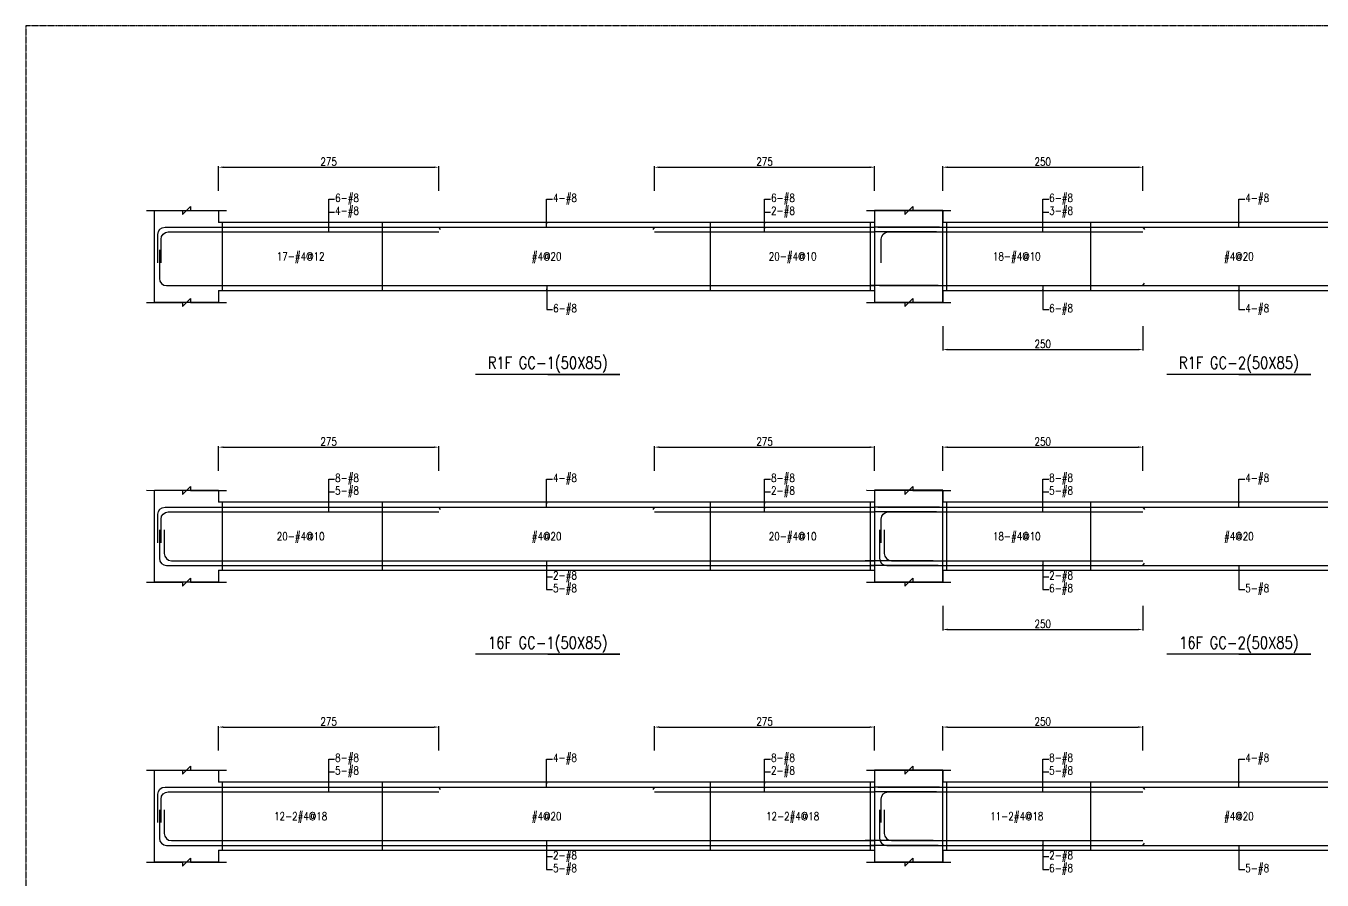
# Model space of a CAD drawing. Header units: millimetres. Extents: x 0 to 84580, y -12276 to 4373.
# Drawn here: x 26145 to 27765, y -5137 to -4069 of the extents above; entities that cross this region are included whole.
import ezdxf
from ezdxf.enums import TextEntityAlignment as Align

# ---------------------------------------------------------------- set-up
doc = ezdxf.new("R2010")
doc.units = ezdxf.units.MM
doc.header["$MEASUREMENT"] = 0
doc.linetypes.add('CENTER', pattern=[2, 1.25, -0.25, 0.25, -0.25])
for name, color, linetype in [('S-DIM', 2, 'Continuous'), ('S-GRID', 1, 'CENTER'), ('S-LEADER', 2, 'Continuous'), ('S-RC', 130, 'Continuous'), ('S-REINF', 6, 'Continuous'), ('S-TEXT', 2, 'Continuous')]:
    doc.layers.add(name, color=color, linetype=linetype)
doc.styles.add('CS4', font='romans.shx', dxfattribs={"width": 0.8, "bigfont": 'lsp.shx'})
doc.styles.get("Standard").update_dxf_attribs({"font": 'arial.ttf'})
doc.dimstyles.new('ISO-25', dxfattribs={"dimtxt": 2.5, "dimasz": 2.5, "dimexe": 1.25, "dimexo": 0.625, "dimtad": 1, "dimtxsty": 'Standard', "dimcen": 2.5, "dimadec": 0, "dimazin": 0, "dimtfac": 1, "dimtmove": 0, "dimatfit": 3, "dimfxl": 0, "dimarcsym": 0})

# ---------------------------------------------------------------- blocks, each defined once
blk = doc.blocks.new('*D1271')
at = {"layer": 'DEFPOINTS', "color": 0, "transparency": 16777216}
for p in [(26660.8, -4945.7), (26385.8, -4975.7), (26660.8, -4975.7)]:
    blk.add_point(p, dxfattribs=at)
at = {"layer": 'S-DIM', "color": 0, "lineweight": -2, "transparency": 16777216}
for p, q in [((26385.8, -4975.1), (26385.8, -4944.4)), ((26391.8, -4945.7), (26654.8, -4945.7)), ((26660.8, -4975.1), (26660.8, -4944.4))]:
    blk.add_line(p, q, dxfattribs=at)
at = {"layer": 'S-DIM', "color": 0, "transparency": 16777216}
for points in [[(26391.8, -4944.7), (26391.8, -4946.7), (26385.8, -4945.7)], [(26654.8, -4944.7), (26654.8, -4946.7), (26660.8, -4945.7)]]:
    blk.add_solid(points, dxfattribs=at)
at = {"layer": 'S-DIM', "color": 0, "transparency": 16777216, "insert": (26523.3, -4938.7), "char_height": 10, "attachment_point": 5, "style": 'CS4'}
blk.add_mtext('275', dxfattribs=at)
blk = doc.blocks.new('*D1272')
at = {"layer": 'DEFPOINTS', "color": 0, "transparency": 16777216}
for p in [(27205.5, -4945.7), (26930.5, -4975.7), (27205.5, -4975.7)]:
    blk.add_point(p, dxfattribs=at)
at = {"layer": 'S-DIM', "color": 0, "lineweight": -2, "transparency": 16777216}
for p, q in [((26930.5, -4975.1), (26930.5, -4944.4)), ((26936.5, -4945.7), (27199.5, -4945.7)), ((27205.5, -4975.1), (27205.5, -4944.4))]:
    blk.add_line(p, q, dxfattribs=at)
at = {"layer": 'S-DIM', "color": 0, "transparency": 16777216}
for points in [[(26936.5, -4944.7), (26936.5, -4946.7), (26930.5, -4945.7)], [(27199.5, -4944.7), (27199.5, -4946.7), (27205.5, -4945.7)]]:
    blk.add_solid(points, dxfattribs=at)
at = {"layer": 'S-DIM', "color": 0, "transparency": 16777216, "insert": (27068, -4938.7), "char_height": 10, "attachment_point": 5, "style": 'CS4'}
blk.add_mtext('275', dxfattribs=at)
blk = doc.blocks.new('*D1273')
at = {"layer": 'DEFPOINTS', "color": 0, "transparency": 16777216}
for p in [(26660.8, -4595.7), (26385.8, -4625.7), (26660.8, -4625.7)]:
    blk.add_point(p, dxfattribs=at)
at = {"layer": 'S-DIM', "color": 0, "lineweight": -2, "transparency": 16777216}
for p, q in [((26385.8, -4625.1), (26385.8, -4594.4)), ((26391.8, -4595.7), (26654.8, -4595.7)), ((26660.8, -4625.1), (26660.8, -4594.4))]:
    blk.add_line(p, q, dxfattribs=at)
at = {"layer": 'S-DIM', "color": 0, "transparency": 16777216}
for points in [[(26391.8, -4594.7), (26391.8, -4596.7), (26385.8, -4595.7)], [(26654.8, -4594.7), (26654.8, -4596.7), (26660.8, -4595.7)]]:
    blk.add_solid(points, dxfattribs=at)
at = {"layer": 'S-DIM', "color": 0, "transparency": 16777216, "insert": (26523.3, -4588.7), "char_height": 10, "attachment_point": 5, "style": 'CS4'}
blk.add_mtext('275', dxfattribs=at)
blk = doc.blocks.new('*D1274')
at = {"layer": 'DEFPOINTS', "color": 0, "transparency": 16777216}
for p in [(27205.5, -4595.7), (26930.5, -4625.7), (27205.5, -4625.7)]:
    blk.add_point(p, dxfattribs=at)
at = {"layer": 'S-DIM', "color": 0, "lineweight": -2, "transparency": 16777216}
for p, q in [((26930.5, -4625.1), (26930.5, -4594.4)), ((26936.5, -4595.7), (27199.5, -4595.7)), ((27205.5, -4625.1), (27205.5, -4594.4))]:
    blk.add_line(p, q, dxfattribs=at)
at = {"layer": 'S-DIM', "color": 0, "transparency": 16777216}
for points in [[(26936.5, -4594.7), (26936.5, -4596.7), (26930.5, -4595.7)], [(27199.5, -4594.7), (27199.5, -4596.7), (27205.5, -4595.7)]]:
    blk.add_solid(points, dxfattribs=at)
at = {"layer": 'S-DIM', "color": 0, "transparency": 16777216, "insert": (27068, -4588.7), "char_height": 10, "attachment_point": 5, "style": 'CS4'}
blk.add_mtext('275', dxfattribs=at)
blk = doc.blocks.new('*D1275')
at = {"layer": 'DEFPOINTS', "color": 0, "transparency": 16777216}
for p in [(26660.8, -4245.7), (26385.8, -4275.7), (26660.8, -4275.7)]:
    blk.add_point(p, dxfattribs=at)
at = {"layer": 'S-DIM', "color": 0, "lineweight": -2, "transparency": 16777216}
for p, q in [((26385.8, -4275.1), (26385.8, -4244.4)), ((26391.8, -4245.7), (26654.8, -4245.7)), ((26660.8, -4275.1), (26660.8, -4244.4))]:
    blk.add_line(p, q, dxfattribs=at)
at = {"layer": 'S-DIM', "color": 0, "transparency": 16777216}
for points in [[(26391.8, -4244.7), (26391.8, -4246.7), (26385.8, -4245.7)], [(26654.8, -4244.7), (26654.8, -4246.7), (26660.8, -4245.7)]]:
    blk.add_solid(points, dxfattribs=at)
at = {"layer": 'S-DIM', "color": 0, "transparency": 16777216, "insert": (26523.3, -4238.7), "char_height": 10, "attachment_point": 5, "style": 'CS4'}
blk.add_mtext('275', dxfattribs=at)
blk = doc.blocks.new('*D1276')
at = {"layer": 'DEFPOINTS', "color": 0, "transparency": 16777216}
for p in [(27205.5, -4245.7), (26930.5, -4275.7), (27205.5, -4275.7)]:
    blk.add_point(p, dxfattribs=at)
at = {"layer": 'S-DIM', "color": 0, "lineweight": -2, "transparency": 16777216}
for p, q in [((26930.5, -4275.1), (26930.5, -4244.4)), ((26936.5, -4245.7), (27199.5, -4245.7)), ((27205.5, -4275.1), (27205.5, -4244.4))]:
    blk.add_line(p, q, dxfattribs=at)
at = {"layer": 'S-DIM', "color": 0, "transparency": 16777216}
for points in [[(26936.5, -4244.7), (26936.5, -4246.7), (26930.5, -4245.7)], [(27199.5, -4244.7), (27199.5, -4246.7), (27205.5, -4245.7)]]:
    blk.add_solid(points, dxfattribs=at)
at = {"layer": 'S-DIM', "color": 0, "transparency": 16777216, "insert": (27068, -4238.7), "char_height": 10, "attachment_point": 5, "style": 'CS4'}
blk.add_mtext('275', dxfattribs=at)
blk = doc.blocks.new('*D1285')
at = {"layer": 'DEFPOINTS', "color": 0, "transparency": 16777216}
for p in [(27540.6, -4945.7), (27290.6, -4975.7), (27540.6, -4975.7)]:
    blk.add_point(p, dxfattribs=at)
at = {"layer": 'S-DIM', "color": 0, "lineweight": -2, "transparency": 16777216}
for p, q in [((27290.6, -4975.1), (27290.6, -4944.4)), ((27296.6, -4945.7), (27534.6, -4945.7)), ((27540.6, -4975.1), (27540.6, -4944.4))]:
    blk.add_line(p, q, dxfattribs=at)
at = {"layer": 'S-DIM', "color": 0, "transparency": 16777216}
for points in [[(27296.6, -4944.7), (27296.6, -4946.7), (27290.6, -4945.7)], [(27534.6, -4944.7), (27534.6, -4946.7), (27540.6, -4945.7)]]:
    blk.add_solid(points, dxfattribs=at)
at = {"layer": 'S-DIM', "color": 0, "transparency": 16777216, "insert": (27415.6, -4938.7), "char_height": 10, "attachment_point": 5, "style": 'CS4'}
blk.add_mtext('250', dxfattribs=at)
blk = doc.blocks.new('*D1289')
at = {"layer": 'DEFPOINTS', "color": 0, "transparency": 16777216}
for p in [(27540.6, -4595.7), (27290.6, -4625.7), (27540.6, -4625.7)]:
    blk.add_point(p, dxfattribs=at)
at = {"layer": 'S-DIM', "color": 0, "lineweight": -2, "transparency": 16777216}
for p, q in [((27290.6, -4625.1), (27290.6, -4594.4)), ((27296.6, -4595.7), (27534.6, -4595.7)), ((27540.6, -4625.1), (27540.6, -4594.4))]:
    blk.add_line(p, q, dxfattribs=at)
at = {"layer": 'S-DIM', "color": 0, "transparency": 16777216}
for points in [[(27296.6, -4594.7), (27296.6, -4596.7), (27290.6, -4595.7)], [(27534.6, -4594.7), (27534.6, -4596.7), (27540.6, -4595.7)]]:
    blk.add_solid(points, dxfattribs=at)
at = {"layer": 'S-DIM', "color": 0, "transparency": 16777216, "insert": (27415.6, -4588.7), "char_height": 10, "attachment_point": 5, "style": 'CS4'}
blk.add_mtext('250', dxfattribs=at)
blk = doc.blocks.new('*D1291')
at = {"layer": 'DEFPOINTS', "color": 0, "transparency": 16777216}
for p in [(27290.6, -4793.7), (27540.6, -4793.7), (27540.6, -4823.7)]:
    blk.add_point(p, dxfattribs=at)
at = {"layer": 'S-DIM', "color": 0, "lineweight": -2, "transparency": 16777216}
for p, q in [((27290.6, -4794.3), (27290.6, -4824.9)), ((27540.6, -4794.3), (27540.6, -4824.9)), ((27296.6, -4823.7), (27534.6, -4823.7))]:
    blk.add_line(p, q, dxfattribs=at)
at = {"layer": 'S-DIM', "color": 0, "transparency": 16777216}
for points in [[(27296.6, -4822.7), (27296.6, -4824.7), (27290.6, -4823.7)], [(27534.6, -4822.7), (27534.6, -4824.7), (27540.6, -4823.7)]]:
    blk.add_solid(points, dxfattribs=at)
at = {"layer": 'S-DIM', "color": 0, "transparency": 16777216, "insert": (27415.6, -4816.7), "char_height": 10, "attachment_point": 5, "style": 'CS4'}
blk.add_mtext('250', dxfattribs=at)
blk = doc.blocks.new('*D1293')
at = {"layer": 'DEFPOINTS', "color": 0, "transparency": 16777216}
for p in [(27540.6, -4245.7), (27290.6, -4275.7), (27540.6, -4275.7)]:
    blk.add_point(p, dxfattribs=at)
at = {"layer": 'S-DIM', "color": 0, "lineweight": -2, "transparency": 16777216}
for p, q in [((27290.6, -4275.1), (27290.6, -4244.4)), ((27296.6, -4245.7), (27534.6, -4245.7)), ((27540.6, -4275.1), (27540.6, -4244.4))]:
    blk.add_line(p, q, dxfattribs=at)
at = {"layer": 'S-DIM', "color": 0, "transparency": 16777216}
for points in [[(27296.6, -4244.7), (27296.6, -4246.7), (27290.6, -4245.7)], [(27534.6, -4244.7), (27534.6, -4246.7), (27540.6, -4245.7)]]:
    blk.add_solid(points, dxfattribs=at)
at = {"layer": 'S-DIM', "color": 0, "transparency": 16777216, "insert": (27415.6, -4238.7), "char_height": 10, "attachment_point": 5, "style": 'CS4'}
blk.add_mtext('250', dxfattribs=at)
blk = doc.blocks.new('*D1295')
at = {"layer": 'DEFPOINTS', "color": 0, "transparency": 16777216}
for p in [(27290.6, -4443.7), (27540.6, -4443.7), (27540.6, -4473.7)]:
    blk.add_point(p, dxfattribs=at)
at = {"layer": 'S-DIM', "color": 0, "lineweight": -2, "transparency": 16777216}
for p, q in [((27290.6, -4444.3), (27290.6, -4474.9)), ((27540.6, -4444.3), (27540.6, -4474.9)), ((27296.6, -4473.7), (27534.6, -4473.7))]:
    blk.add_line(p, q, dxfattribs=at)
at = {"layer": 'S-DIM', "color": 0, "transparency": 16777216}
for points in [[(27296.6, -4472.7), (27296.6, -4474.7), (27290.6, -4473.7)], [(27534.6, -4472.7), (27534.6, -4474.7), (27540.6, -4473.7)]]:
    blk.add_solid(points, dxfattribs=at)
at = {"layer": 'S-DIM', "color": 0, "transparency": 16777216, "insert": (27415.6, -4466.7), "char_height": 10, "attachment_point": 5, "style": 'CS4'}
blk.add_mtext('250', dxfattribs=at)

msp = doc.modelspace()

# ---------------------------------------------------------------- linework, layer by layer
at = {"layer": 'S-GRID'}
msp.add_lwpolyline([(26145, -6138), (29374, -6138), (29374, -4069), (26145, -4069), (26145, -6138)], dxfattribs=at)
at = {"layer": 'S-RC'}
for points in [[(26295.83, -4299.682), (26340.83, -4299.691), (26340.829, -4304.691), (26350.831, -4294.693), (26350.83, -4299.693), (26395.83, -4299.702)], [(26385.83, -4399.682), (26385.83, -4414.682), (26305.83, -4414.682), (26305.83, -4299.682), (26385.83, -4299.682), (26385.83, -4314.682)], [(27195.53, -4299.682), (27243.13, -4299.692), (27243.129, -4304.692), (27253.131, -4294.693), (27253.13, -4299.693), (27300.73, -4299.703)], [(27195.63, -4299.682), (27243.13, -4299.692), (27243.129, -4304.692), (27253.131, -4294.693), (27253.13, -4299.693), (27300.63, -4299.703)], [(27205.53, -4399.682), (27205.53, -4414.682), (27290.73, -4414.682), (27290.73, -4299.682), (27205.53, -4299.682), (27205.53, -4314.682)], [(27290.63, -4399.682), (27290.63, -4414.682), (27205.63, -4414.682), (27205.63, -4299.682), (27290.63, -4299.682), (27290.63, -4314.682)], [(27205.53, -4314.682), (26385.83, -4314.682)], [(28030.63, -4314.682), (27290.63, -4314.682)], [(26385.83, -4399.682), (27205.53, -4399.682)], [(27290.63, -4399.682), (28030.63, -4399.682)], [(26295.83, -4414.682), (26340.83, -4414.691), (26340.829, -4419.691), (26350.831, -4409.693), (26350.83, -4414.693), (26395.83, -4414.702)], [(27195.53, -4414.682), (27243.13, -4414.692), (27243.129, -4419.692), (27253.131, -4409.693), (27253.13, -4414.693), (27300.73, -4414.703)], [(27195.63, -4414.682), (27243.13, -4414.692), (27243.129, -4419.692), (27253.131, -4409.693), (27253.13, -4414.693), (27300.63, -4414.703)], [(26796.98, -4504.682), (26886.98, -4504.682), (26706.98, -4504.682)], [(27660.63, -4504.682), (27750.63, -4504.682), (27570.63, -4504.682)], [(26295.83, -4649.682), (26340.83, -4649.691), (26340.829, -4654.691), (26350.831, -4644.693), (26350.83, -4649.693), (26395.83, -4649.702)], [(27195.53, -4649.682), (27243.13, -4649.692), (27243.129, -4654.692), (27253.131, -4644.693), (27253.13, -4649.693), (27300.73, -4649.703)], [(27195.63, -4649.682), (27243.13, -4649.692), (27243.129, -4654.692), (27253.131, -4644.693), (27253.13, -4649.693), (27300.63, -4649.703)], [(26385.83, -4749.682), (26385.83, -4764.682), (26305.83, -4764.682), (26305.83, -4649.682), (26385.83, -4649.682), (26385.83, -4664.682)], [(27205.53, -4749.682), (27205.53, -4764.682), (27290.73, -4764.682), (27290.73, -4649.682), (27205.53, -4649.682), (27205.53, -4664.682)], [(27290.63, -4749.682), (27290.63, -4764.682), (27205.63, -4764.682), (27205.63, -4649.682), (27290.63, -4649.682), (27290.63, -4664.682)], [(27205.53, -4664.682), (26385.83, -4664.682)], [(28030.63, -4664.682), (27290.63, -4664.682)], [(26295.83, -4764.682), (26340.83, -4764.691), (26340.829, -4769.691), (26350.831, -4759.693), (26350.83, -4764.693), (26395.83, -4764.702)], [(26385.83, -4749.682), (27205.53, -4749.682)], [(27195.53, -4764.682), (27243.13, -4764.692), (27243.129, -4769.692), (27253.131, -4759.693), (27253.13, -4764.693), (27300.73, -4764.703)], [(27195.63, -4764.682), (27243.13, -4764.692), (27243.129, -4769.692), (27253.131, -4759.693), (27253.13, -4764.693), (27300.63, -4764.703)], [(27290.63, -4749.682), (28030.63, -4749.682)], [(26796.98, -4854.682), (26886.98, -4854.682), (26706.98, -4854.682)], [(27660.63, -4854.682), (27750.63, -4854.682), (27570.63, -4854.682)], [(26295.83, -4999.682), (26340.83, -4999.691), (26340.829, -5004.691), (26350.831, -4994.693), (26350.83, -4999.693), (26395.83, -4999.702)], [(26385.83, -5099.682), (26385.83, -5114.682), (26305.83, -5114.682), (26305.83, -4999.682), (26385.83, -4999.682), (26385.83, -5014.682)], [(27195.53, -4999.682), (27243.13, -4999.692), (27243.129, -5004.692), (27253.131, -4994.693), (27253.13, -4999.693), (27300.73, -4999.703)], [(27195.63, -4999.682), (27243.13, -4999.692), (27243.129, -5004.692), (27253.131, -4994.693), (27253.13, -4999.693), (27300.63, -4999.703)], [(27205.53, -5099.682), (27205.53, -5114.682), (27290.73, -5114.682), (27290.73, -4999.682), (27205.53, -4999.682), (27205.53, -5014.682)], [(27290.63, -5099.682), (27290.63, -5114.682), (27205.63, -5114.682), (27205.63, -4999.682), (27290.63, -4999.682), (27290.63, -5014.682)], [(27205.53, -5014.682), (26385.83, -5014.682)], [(28030.63, -5014.682), (27290.63, -5014.682)], [(26385.83, -5099.682), (27205.53, -5099.682)], [(27290.63, -5099.682), (28030.63, -5099.682)], [(26295.83, -5114.682), (26340.83, -5114.691), (26340.829, -5119.691), (26350.831, -5109.693), (26350.83, -5114.693), (26395.83, -5114.702)], [(27195.53, -5114.682), (27243.13, -5114.692), (27243.129, -5119.692), (27253.131, -5109.693), (27253.13, -5114.693), (27300.73, -5114.703)], [(27195.63, -5114.682), (27243.13, -5114.692), (27243.129, -5119.692), (27253.131, -5109.693), (27253.13, -5114.693), (27300.63, -5114.703)]]:
    msp.add_lwpolyline(points, dxfattribs=at)
at = {"layer": 'S-REINF'}
for points in [[(26309.83, -4365.182), (26309.83, -4329.682, -0.41421356), (26318.83, -4320.682), (26385.83, -4320.682)], [(26313.83, -4365.182), (26313.83, -4335.682, -0.41421356), (26322.83, -4326.682), (26385.83, -4326.682)], [(27213.63, -4365.182), (27213.63, -4335.682, -0.41421356), (27222.63, -4326.682), (27290.63, -4326.682)], [(26311.83, -4349.182), (26311.83, -4384.682, 0.41421356), (26320.83, -4393.682), (26385.83, -4393.682)], [(26309.83, -4715.182), (26309.83, -4679.682, -0.41421356), (26318.83, -4670.682), (26385.83, -4670.682)], [(26313.83, -4715.182), (26313.83, -4685.682, -0.41421356), (26322.83, -4676.682), (26385.83, -4676.682)], [(27213.63, -4715.182), (27213.63, -4685.682, -0.41421356), (27222.63, -4676.682), (27290.63, -4676.682)], [(26311.83, -4699.182), (26311.83, -4734.682, 0.41421356), (26320.83, -4743.682), (26385.83, -4743.682)], [(26317.83, -4699.182), (26317.83, -4728.682, 0.41421356), (26326.83, -4737.682), (26385.83, -4737.682)], [(27211.63, -4699.182), (27211.63, -4734.682, 0.41421356), (27220.63, -4743.682), (27290.63, -4743.682)], [(27217.63, -4699.182), (27217.63, -4728.682, 0.41421356), (27226.63, -4737.682), (27290.63, -4737.682)], [(26309.83, -5065.182), (26309.83, -5029.682, -0.41421356), (26318.83, -5020.682), (26385.83, -5020.682)], [(26313.83, -5065.182), (26313.83, -5035.682, -0.41421356), (26322.83, -5026.682), (26385.83, -5026.682)], [(27213.63, -5065.182), (27213.63, -5035.682, -0.41421356), (27222.63, -5026.682), (27290.63, -5026.682)], [(26311.83, -5049.182), (26311.83, -5084.682, 0.41421356), (26320.83, -5093.682), (26385.83, -5093.682)], [(26317.83, -5049.182), (26317.83, -5078.682, 0.41421356), (26326.83, -5087.682), (26385.83, -5087.682)], [(27211.63, -5049.182), (27211.63, -5084.682, 0.41421356), (27220.63, -5093.682), (27290.63, -5093.682)], [(27217.63, -5049.182), (27217.63, -5078.682, 0.41421356), (27226.63, -5087.682), (27290.63, -5087.682)]]:
    msp.add_lwpolyline(points, format="xyb", dxfattribs=at)
for points in [[(26385.83, -4320.682), (26660.83, -4320.682)], [(26660.83, -4320.682), (26662.83, -4323.682)], [(26660.83, -4320.682), (26930.53, -4320.682)], [(26930.53, -4320.682), (26928.53, -4323.682)], [(26930.53, -4320.682), (27205.53, -4320.682)], [(27286.73, -4320.682), (27205.53, -4320.682)], [(27209.63, -4320.682), (27290.63, -4320.682)], [(27290.63, -4320.682), (27540.63, -4320.682)], [(27540.63, -4320.682), (27542.63, -4323.682)], [(27540.63, -4320.682), (27780.63, -4320.682)], [(26385.83, -4326.682), (26660.83, -4326.682)], [(26930.53, -4326.682), (27205.53, -4326.682)], [(27282.73, -4326.682), (27205.53, -4326.682)], [(27290.63, -4326.682), (27540.63, -4326.682)], [(26385.83, -4393.682), (26660.83, -4393.682)], [(26660.83, -4393.682), (27205.53, -4393.682)], [(27284.73, -4393.682), (27199.53, -4393.682)], [(27211.63, -4393.682), (27290.63, -4393.682)], [(27290.63, -4393.682), (27540.63, -4393.682)], [(27540.63, -4393.682), (27542.63, -4390.682)], [(27540.63, -4393.682), (27780.63, -4393.682)], [(26385.83, -4670.682), (26660.83, -4670.682)], [(26385.83, -4676.682), (26660.83, -4676.682)], [(26660.83, -4670.682), (26662.83, -4673.682)], [(26660.83, -4670.682), (26930.53, -4670.682)], [(26930.53, -4670.682), (26928.53, -4673.682)], [(26930.53, -4670.682), (27205.53, -4670.682)], [(26930.53, -4676.682), (27205.53, -4676.682)], [(27286.73, -4670.682), (27205.53, -4670.682)], [(27282.73, -4676.682), (27205.53, -4676.682)], [(27209.63, -4670.682), (27290.63, -4670.682)], [(27290.63, -4670.682), (27540.63, -4670.682)], [(27290.63, -4676.682), (27540.63, -4676.682)], [(27540.63, -4670.682), (27542.63, -4673.682)], [(27540.63, -4670.682), (27780.63, -4670.682)], [(26385.83, -4737.682), (27205.53, -4737.682)], [(26385.83, -4743.682), (27205.53, -4743.682)], [(27278.73, -4737.682), (27193.53, -4737.682)], [(27284.73, -4743.682), (27199.53, -4743.682)], [(27290.63, -4737.682), (27540.63, -4737.682)], [(27290.63, -4743.682), (27540.63, -4743.682)], [(27540.63, -4743.682), (27542.63, -4740.682)], [(27540.63, -4743.682), (27780.63, -4743.682)], [(26385.83, -5020.682), (26660.83, -5020.682)], [(26660.83, -5020.682), (26662.83, -5023.682)], [(26660.83, -5020.682), (26930.53, -5020.682)], [(26930.53, -5020.682), (26928.53, -5023.682)], [(26930.53, -5020.682), (27205.53, -5020.682)], [(27286.73, -5020.682), (27205.53, -5020.682)], [(27209.63, -5020.682), (27290.63, -5020.682)], [(27290.63, -5020.682), (27540.63, -5020.682)], [(27540.63, -5020.682), (27542.63, -5023.682)], [(27540.63, -5020.682), (27780.63, -5020.682)], [(26385.83, -5026.682), (26660.83, -5026.682)], [(26930.53, -5026.682), (27205.53, -5026.682)], [(27282.73, -5026.682), (27205.53, -5026.682)], [(27290.63, -5026.682), (27540.63, -5026.682)], [(26385.83, -5087.682), (27205.53, -5087.682)], [(26385.83, -5093.682), (27205.53, -5093.682)], [(27278.73, -5087.682), (27193.53, -5087.682)], [(27284.73, -5093.682), (27199.53, -5093.682)], [(27290.63, -5087.682), (27540.63, -5087.682)], [(27290.63, -5093.682), (27540.63, -5093.682)], [(27540.63, -5093.682), (27542.63, -5090.682)], [(27540.63, -5093.682), (27780.63, -5093.682)]]:
    msp.add_lwpolyline(points, dxfattribs=at)
at = {"layer": 'S-REINF', "color": 1}
for points in [[(26390.83, -4399.682), (26390.83, -4314.682)], [(26590.755, -4399.682), (26590.755, -4314.682)], [(27000.605, -4399.682), (27000.605, -4314.682)], [(27200.53, -4399.682), (27200.53, -4314.682)], [(27295.63, -4399.682), (27295.63, -4314.682)], [(27475.63, -4399.682), (27475.63, -4314.682)], [(26390.83, -4749.682), (26390.83, -4664.682)], [(26590.755, -4749.682), (26590.755, -4664.682)], [(27000.605, -4749.682), (27000.605, -4664.682)], [(27200.53, -4749.682), (27200.53, -4664.682)], [(27295.63, -4749.682), (27295.63, -4664.682)], [(27475.63, -4749.682), (27475.63, -4664.682)], [(26390.83, -5099.682), (26390.83, -5014.682)], [(26590.755, -5099.682), (26590.755, -5014.682)], [(27000.605, -5099.682), (27000.605, -5014.682)], [(27200.53, -5099.682), (27200.53, -5014.682)], [(27295.63, -5099.682), (27295.63, -5014.682)], [(27475.63, -5099.682), (27475.63, -5014.682)]]:
    msp.add_lwpolyline(points, dxfattribs=at)

# ---------------------------------------------------------------- texts
at = {"layer": 'S-LEADER', "char_height": 10, "attachment_point": 4, "style": 'CS4'}
for s, insert in [('6-#8', (26531.33, -4285.682)), ('4-#8', (26803.68, -4285.682)), ('6-#8', (27076.03, -4285.682)), ('6-#8', (27423.63, -4285.682)), ('4-#8', (27668.63, -4285.682)), ('4-#8', (26531.33, -4301.682)), ('2-#8', (27076.03, -4301.682)), ('3-#8', (27423.63, -4301.682)), ('6-#8', (26803.73, -4423.682)), ('6-#8', (27423.63, -4423.682)), ('4-#8', (27668.63, -4423.682)), ('8-#8', (26531.33, -4635.682)), ('4-#8', (26803.68, -4635.682)), ('8-#8', (27076.03, -4635.682)), ('8-#8', (27423.63, -4635.682)), ('4-#8', (27668.63, -4635.682)), ('5-#8', (26531.33, -4651.682)), ('2-#8', (27076.03, -4651.682)), ('5-#8', (27423.63, -4651.682)), ('2-#8', (26803.68, -4757.682)), ('2-#8', (27423.63, -4757.682)), ('5-#8', (26803.68, -4773.682)), ('6-#8', (27423.63, -4773.682)), ('5-#8', (27668.63, -4773.682)), ('8-#8', (26531.33, -4985.682)), ('4-#8', (26803.68, -4985.682)), ('8-#8', (27076.03, -4985.682)), ('8-#8', (27423.63, -4985.682)), ('4-#8', (27668.63, -4985.682)), ('5-#8', (26531.33, -5001.682)), ('2-#8', (27076.03, -5001.682)), ('5-#8', (27423.63, -5001.682)), ('2-#8', (26803.68, -5107.682)), ('2-#8', (27423.63, -5107.682)), ('5-#8', (26803.68, -5123.682)), ('6-#8', (27423.63, -5123.682)), ('5-#8', (27668.63, -5123.682))]:
    msp.add_mtext(s, dxfattribs=dict(at, insert=insert))
at = {"layer": 'S-RC', "style": 'CS4', "width": 0.8}
for s, p in [('R1F GC-1(50X85)', (26796.98, -4497.682)), ('R1F GC-2(50X85)', (27660.63, -4497.682)), ('16F GC-1(50X85)', (26796.98, -4847.682)), ('16F GC-2(50X85)', (27660.63, -4847.682))]:
    msp.add_text(s, height=15, dxfattribs=at).set_placement(p, align=Align.CENTER)
at = {"layer": 'S-TEXT', "color": 1, "style": 'CS4', "width": 0.8}
for s, p in [('17-#4@12', (26488.292, -4362.182)), ('#4@20', (26795.68, -4362.182)), ('20-#4@10', (27103.067, -4362.182)), ('18-#4@10', (27383.13, -4362.182)), ('#4@20', (27660.63, -4362.182)), ('20-#4@10', (26488.292, -4712.182)), ('#4@20', (26795.68, -4712.182)), ('20-#4@10', (27103.067, -4712.182)), ('18-#4@10', (27383.13, -4712.182)), ('#4@20', (27660.63, -4712.182)), ('12-2#4@18', (26488.292, -5062.182)), ('#4@20', (26795.68, -5062.182)), ('12-2#4@18', (27103.067, -5062.182)), ('11-2#4@18', (27383.13, -5062.182)), ('#4@20', (27660.63, -5062.182))]:
    msp.add_text(s, height=10, dxfattribs=at).set_placement(p, align=Align.CENTER)

# ---------------------------------------------------------------- dimensions: what is measured, and where the dimension line sits
at = {"layer": 'S-DIM'}
for p1, p2, distance, picture, middle in [((26385.83, -4275.682), (26660.83, -4275.682), 30, '*D1275', (26523.33, -4238.682)), ((26930.53, -4275.682), (27205.53, -4275.682), 30, '*D1276', (27068.03, -4238.682)), ((27290.63, -4275.682), (27540.63, -4275.682), 30, '*D1293', (27415.63, -4238.682)), ((27290.63, -4443.682), (27540.63, -4443.682), -30, '*D1295', (27415.63, -4466.682)), ((26385.83, -4625.682), (26660.83, -4625.682), 30, '*D1273', (26523.33, -4588.682)), ((26930.53, -4625.682), (27205.53, -4625.682), 30, '*D1274', (27068.03, -4588.682)), ((27290.63, -4625.682), (27540.63, -4625.682), 30, '*D1289', (27415.63, -4588.682)), ((27290.63, -4793.682), (27540.63, -4793.682), -30, '*D1291', (27415.63, -4816.682)), ((26385.83, -4975.682), (26660.83, -4975.682), 30, '*D1271', (26523.33, -4938.682)), ((26930.53, -4975.682), (27205.53, -4975.682), 30, '*D1272', (27068.03, -4938.682)), ((27290.63, -4975.682), (27540.63, -4975.682), 30, '*D1285', (27415.63, -4938.682))]:
    dim = msp.add_aligned_dim(p1=p1, p2=p2, distance=distance, dimstyle='ISO-25', override={"dimtxt": 10, "dimasz": 6, "dimgap": 2, "dimtxsty": 'CS4'}, dxfattribs=at)
    dim.commit()
    dim.dimension.update_dxf_attribs({"geometry": picture, "text_midpoint": middle})

# ---------------------------------------------------------------- leaders
at = {"layer": 'S-LEADER', "annotation_type": 0, "has_hookline": 1, "hookline_direction": 0}
for points, text_width in [([(26523.33, -4320.682), (26523.33, -4285.682), (26530.705, -4285.682)], 30.476), ([(26795.68, -4320.682), (26795.68, -4285.682), (26803.055, -4285.682)], 30.857), ([(27068.03, -4320.682), (27068.03, -4285.682), (27075.405, -4285.682)], 30.476), ([(27415.63, -4320.682), (27415.63, -4285.682), (27423.005, -4285.682)], 30.476), ([(27660.63, -4320.682), (27660.63, -4285.682), (27668.005, -4285.682)], 30.857), ([(26523.33, -4326.682), (26523.33, -4301.682), (26530.705, -4301.682)], 30.857), ([(27068.03, -4326.682), (27068.03, -4301.682), (27075.405, -4301.682)], 30.857), ([(27415.63, -4326.682), (27415.63, -4301.682), (27423.005, -4301.682)], 30.857), ([(26795.73, -4393.682), (26795.73, -4423.682), (26803.105, -4423.682)], 30.476), ([(27415.63, -4393.682), (27415.63, -4423.682), (27423.005, -4423.682)], 30.476), ([(27660.63, -4393.682), (27660.63, -4423.682), (27668.005, -4423.682)], 30.857), ([(26523.33, -4670.682), (26523.33, -4635.682), (26530.705, -4635.682)], 30.857), ([(26795.68, -4670.682), (26795.68, -4635.682), (26803.055, -4635.682)], 30.857), ([(27068.03, -4670.682), (27068.03, -4635.682), (27075.405, -4635.682)], 30.857), ([(27415.63, -4670.682), (27415.63, -4635.682), (27423.005, -4635.682)], 30.857), ([(27660.63, -4670.682), (27660.63, -4635.682), (27668.005, -4635.682)], 30.857), ([(26523.33, -4676.682), (26523.33, -4651.682), (26530.705, -4651.682)], 30.857), ([(27068.03, -4676.682), (27068.03, -4651.682), (27075.405, -4651.682)], 30.857), ([(27415.63, -4676.682), (27415.63, -4651.682), (27423.005, -4651.682)], 30.857), ([(26795.68, -4737.682), (26795.68, -4757.682), (26803.055, -4757.682)], 30.857), ([(26795.68, -4743.682), (26795.68, -4773.682), (26803.055, -4773.682)], 30.857), ([(27415.63, -4737.682), (27415.63, -4757.682), (27423.005, -4757.682)], 30.857), ([(27415.63, -4743.682), (27415.63, -4773.682), (27423.005, -4773.682)], 30.476), ([(27660.63, -4743.682), (27660.63, -4773.682), (27668.005, -4773.682)], 30.857), ([(26523.33, -5020.682), (26523.33, -4985.682), (26530.705, -4985.682)], 30.857), ([(26795.68, -5020.682), (26795.68, -4985.682), (26803.055, -4985.682)], 30.857), ([(27068.03, -5020.682), (27068.03, -4985.682), (27075.405, -4985.682)], 30.857), ([(27415.63, -5020.682), (27415.63, -4985.682), (27423.005, -4985.682)], 30.857), ([(27660.63, -5020.682), (27660.63, -4985.682), (27668.005, -4985.682)], 30.857), ([(26523.33, -5026.682), (26523.33, -5001.682), (26530.705, -5001.682)], 30.857), ([(27068.03, -5026.682), (27068.03, -5001.682), (27075.405, -5001.682)], 30.857), ([(27415.63, -5026.682), (27415.63, -5001.682), (27423.005, -5001.682)], 30.857), ([(26795.68, -5087.682), (26795.68, -5107.682), (26803.055, -5107.682)], 30.857), ([(26795.68, -5093.682), (26795.68, -5123.682), (26803.055, -5123.682)], 30.857), ([(27415.63, -5087.682), (27415.63, -5107.682), (27423.005, -5107.682)], 30.857), ([(27415.63, -5093.682), (27415.63, -5123.682), (27423.005, -5123.682)], 30.476), ([(27660.63, -5093.682), (27660.63, -5123.682), (27668.005, -5123.682)], 30.857)]:
    msp.add_leader(points, dimstyle='ISO-25', override={"dimasz": 6, "dimtad": 0}, dxfattribs=dict(at, text_width=text_width))

doc.saveas('drawing.dxf')
